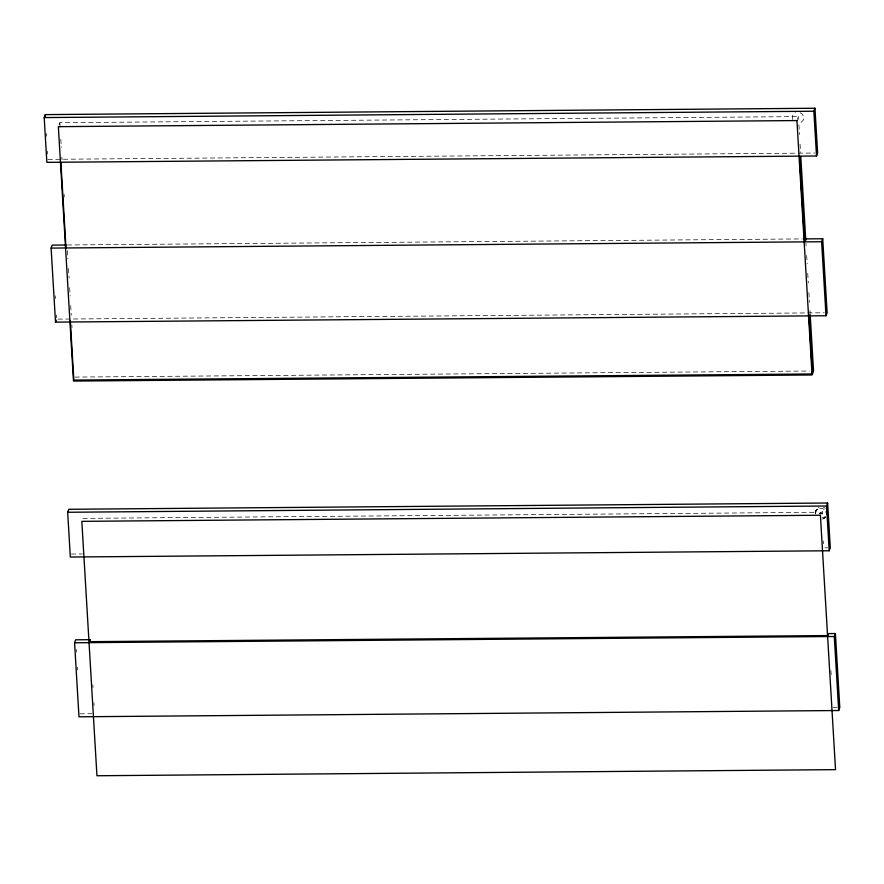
<?xml version="1.0" encoding="UTF-8"?>
<svg xmlns="http://www.w3.org/2000/svg" width="884" height="884" viewBox="0 0 884 884"><rect width="100%" height="100%" fill="white"/><g stroke="black" fill="none" stroke-linecap="round" stroke-linejoin="round"><path stroke-width="0.66" stroke-dasharray="4.42 3.31" d="M59.095 124.688L59.836 122.699L798.418 116.6L798.584 119.351M797.302 119.572L798.418 116.6M815.545 511.814L816.098 510.322M822.12 514.223A1.249 1.16 20.4 0 0 821.457 512.72A1.249 1.16 20.4 0 0 819.866 513.173L815.258 513.803L815.81 512.322A5.757 5.348 20.4 0 1 819.114 507.261M823.49 518.4L825.214 517.549M47.968 159.363L796.937 153.186M798.307 153.164L814.86 153.031M67.405 244.99L802.009 238.923M58.001 319.124L806.407 312.936M807.788 312.925L824.363 312.792M74.963 377.092L809.401 371.026M82.93 518.378L815.81 512.322M71.438 554.047L82.323 553.959M824.96 547.826L827.634 547.804M80.09 713.819L91.914 713.719M833.126 707.598L837.126 707.565M798.904 124.843L799.479 134.467M800.053 144.103L800.539 152.346M805.932 243.111L806.097 245.862M806.672 255.487L807.158 263.73M807.733 273.355L808.308 282.99M808.882 292.615L809.457 302.24M809.943 310.483L810.109 313.234M823.214 540.986L823.38 543.726M830.927 670.591L831.17 674.702M59.836 122.699L60.245 129.572M60.819 139.197L61.305 147.451M61.88 157.076L62.046 159.827M64.09 194.204L64.245 196.955M67.438 250.581L67.924 258.835M68.499 268.46L69.074 278.084M69.648 287.709L70.134 295.963M70.709 305.588L71.284 315.212M71.847 324.837L72.013 327.588M92.831 684.912L92.997 687.653M93.892 702.736L94.058 705.476M46.432 133.595L46.598 136.313M47.482 151.23L47.648 153.938M55.239 295.831L55.394 298.571M56.377 315.024L56.543 317.765M76.256 649.397L76.422 652.138M77.317 667.21L77.483 669.961M800.119 112.655A5.757 5.348 20.4 0 1 798.771 122.975M792.815 119.517A5.757 5.348 20.4 0 1 795.39 112.699M825.59 517.129A5.757 5.348 20.4 0 1 822.308 519.063M815.258 513.803A5.757 5.348 20.4 0 1 825.181 510.322M825.358 516.433A5.757 5.348 20.4 0 1 822.341 517.648M823.313 507.228A5.757 5.348 20.4 0 1 825.313 508.422M819.612 513.814A1.249 1.16 20.4 0 1 821.91 513.858M816.706 509.98L815.821 511.074L818.838 508.013L816.706 509.98M820.551 512.952A1.249 1.16 20.4 0 0 822.661 512.742A1.249 1.16 20.4 0 0 821.324 511.107A1.249 1.16 20.4 0 0 820.551 512.952"/><path stroke-width="1.33" d="M44.2 117.583L45.305 114.611L814.96 108.246L817.623 153.009L816.518 155.993L46.863 162.347L44.2 117.583L813.855 111.229L814.96 108.246M803.39 238.912L822.717 238.757L827.126 312.77L826.01 315.754L55.515 322.119L51.106 248.095L52.222 245.122L66.024 245.001M55.515 322.119L56.256 320.13M67.67 512.267L68.775 509.294L827.645 503.018L830.297 547.782L829.192 550.765L70.322 557.03L67.67 512.267L826.529 506.002L827.645 503.018M90.146 639.684L89.406 641.673L827.988 635.563L828.728 633.585L835.402 633.53L839.8 707.543L838.695 710.515L78.974 716.791L74.576 642.779L75.681 639.806L90.146 639.684L90.301 642.425M826.01 315.754L821.612 241.73L822.717 238.757M70.333 320.947L73.847 380.076L812.429 373.976L813.545 370.993L810.186 314.616M826.662 513.714L827.214 512.223M838.695 710.515L834.286 636.502L835.402 633.53M51.106 248.095L821.612 241.73M74.576 642.779L834.286 636.502M813.855 111.229L816.518 155.993M826.529 506.002L829.192 550.765M800.782 156.479L805.777 240.36M799.512 156.7L804.584 241.962M808.915 314.848L812.429 373.976M60.93 162.8L66.002 248.061M45.305 114.611L45.471 117.318M826.142 511.726A5.757 5.348 20.4 0 1 826.662 514.201M826.695 510.234A5.757 5.348 20.4 0 1 826.927 514.212M796.937 120.567L58.355 126.666L73.483 381.07L812.064 374.971L796.937 120.567M820.407 515.25L81.825 521.35L96.953 775.754L835.535 769.644L820.407 515.25"/></g></svg>
